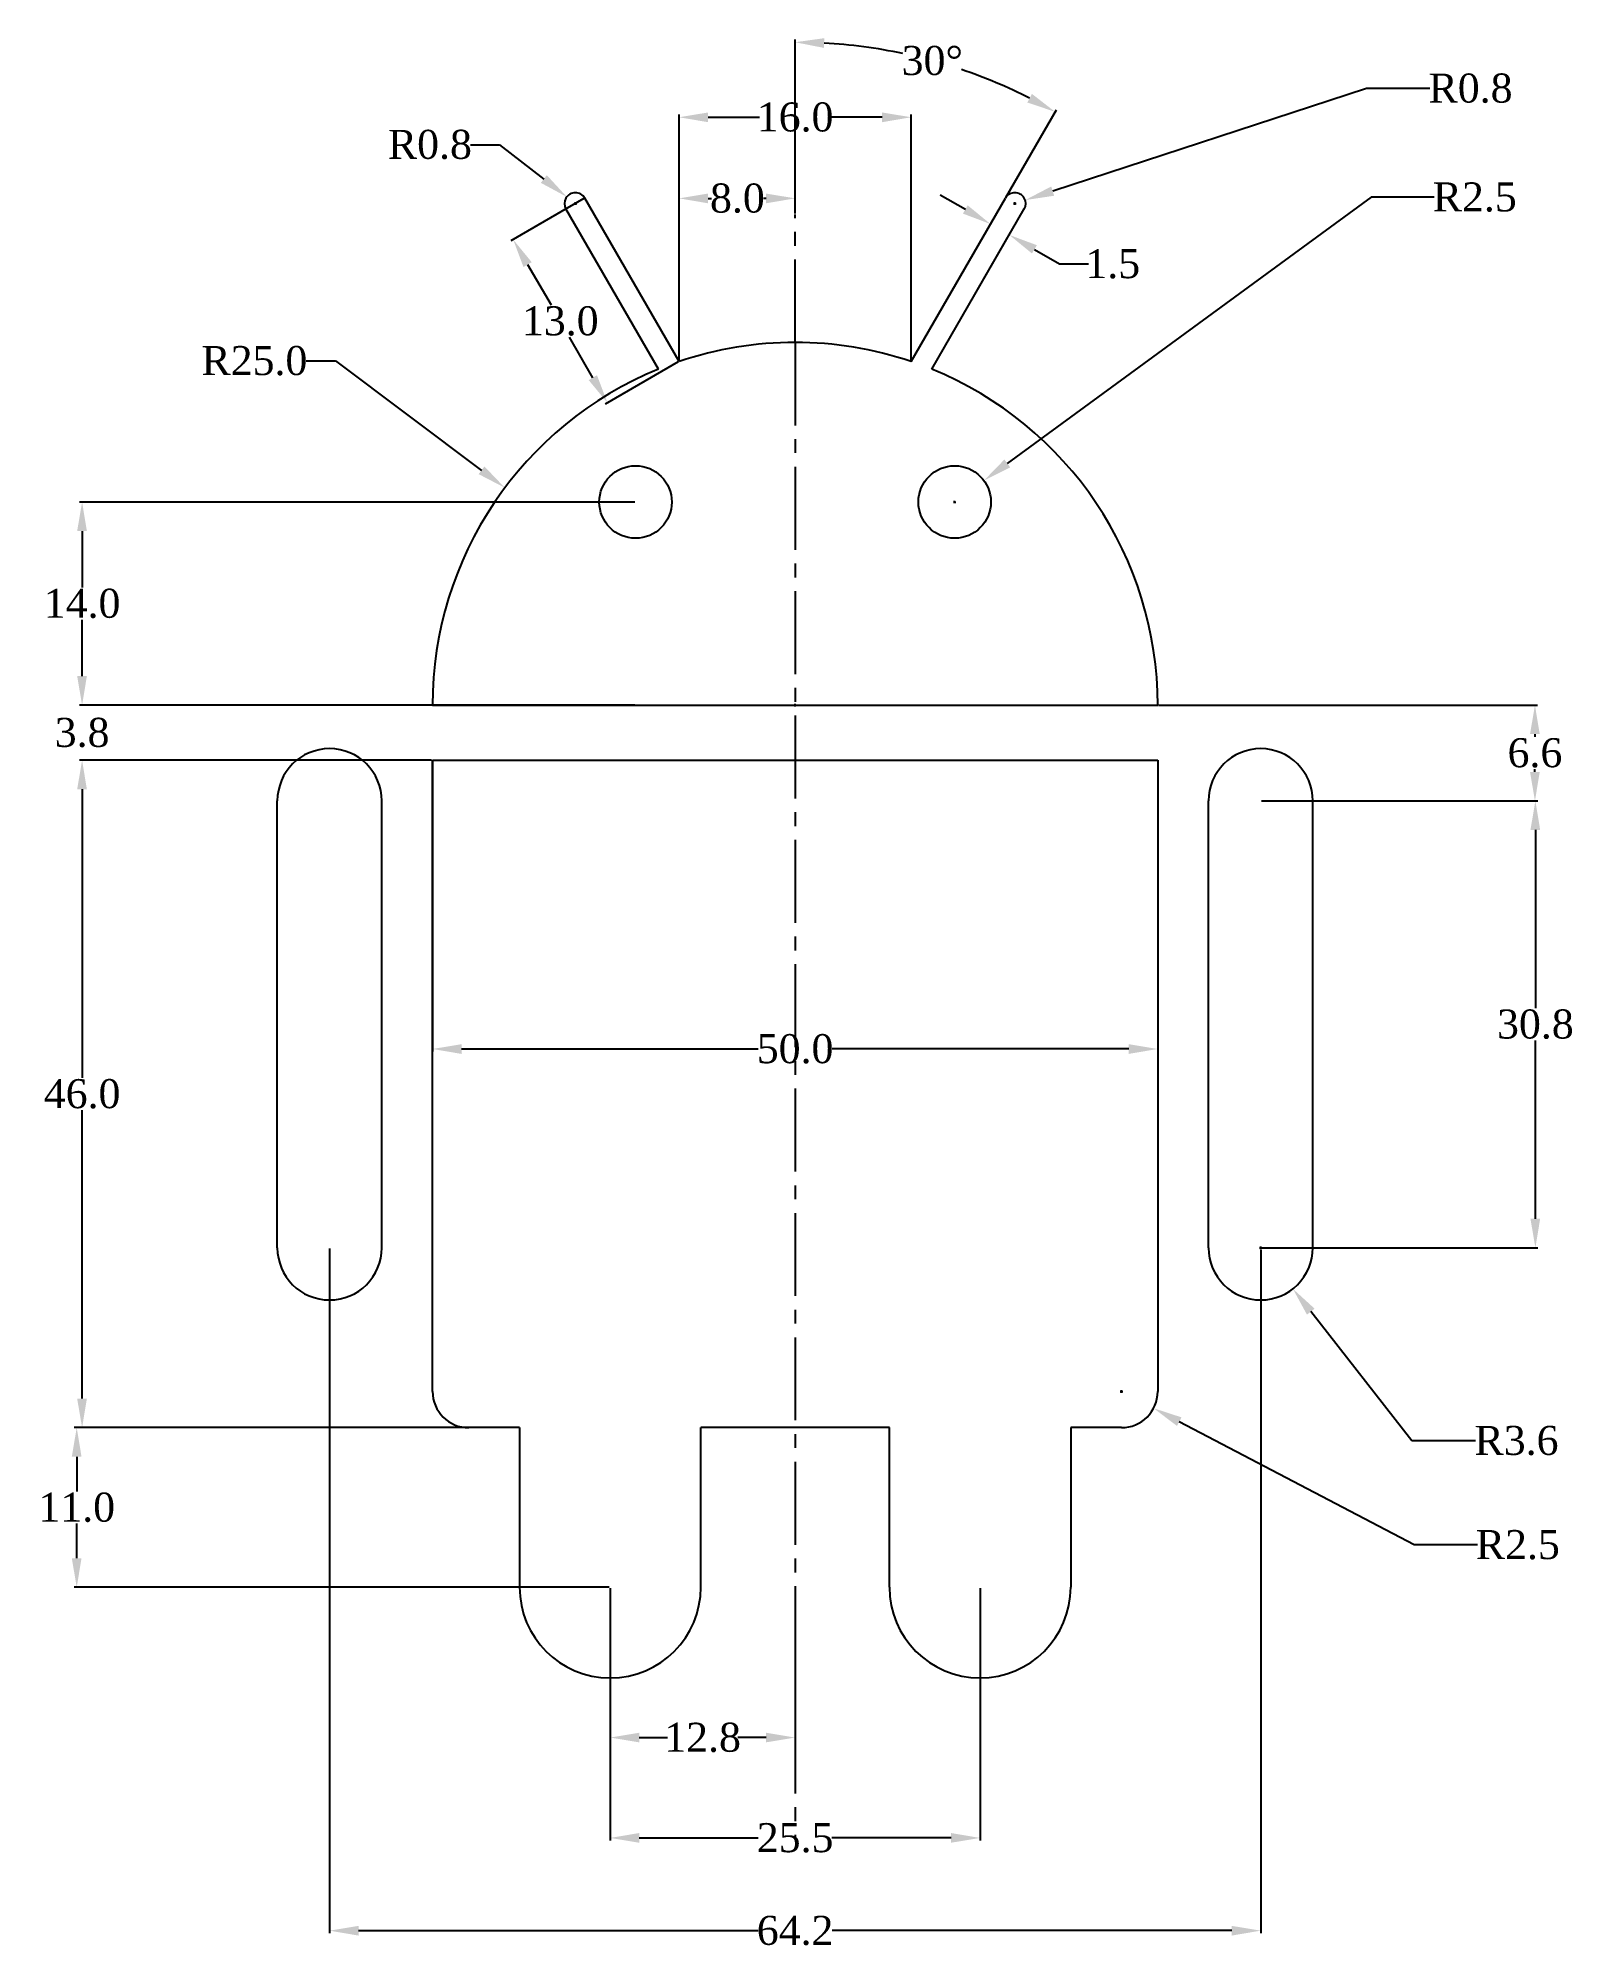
# Model space of a CAD drawing. Header units: millimetres. Extents: x 399 to 505, y 144 to 276.
import ezdxf

# ---------------------------------------------------------------- set-up
doc = ezdxf.new("R2010")
doc.units = ezdxf.units.MM
doc.header["$LTSCALE"] = 0.3
doc.linetypes.add('CENTER2', pattern=[28.575, 19.05, -3.175, 3.175, -3.175])
doc.layers.add('DImensions', color=11, linetype='Continuous')
doc.layers.add('References', color=9, linetype='Continuous')
doc.styles.get("Standard").update_dxf_attribs({"font": 'times.ttf'})
doc.dimstyles.get("Standard").update_dxf_attribs({"dimtxt": 2, "dimasz": 2, "dimexe": 0.18, "dimexo": 0.0625, "dimgap": 0.09, "dimtad": 0, "dimtih": 1, "dimtoh": 1, "dimdec": 1, "dimzin": 0, "dimdsep": 46, "dimtxsty": 'Standard', "dimcen": 0.09, "dimadec": 0, "dimazin": 0, "dimtfac": 1, "dimtdec": 1, "dimtofl": 0, "dimtmove": 0, "dimatfit": 3, "dimfxl": 1, "dimtolj": 1, "dimtzin": 0, "dimarcsym": 0})

# ---------------------------------------------------------------- blocks, each defined once
blk = doc.blocks.new('*D3')
at = {"layer": 'Defpoints', "color": 0, "transparency": 16777216}
for p in [(466.56, 264.14), (467.27, 264.38)]:
    blk.add_point(p, dxfattribs=at)
at = {"layer": 'DImensions', "color": 0, "lineweight": -2, "transparency": 16777216}
for p, q in [((490.81, 272.08), (469.17, 265)), ((495.17, 272.08), (490.81, 272.08)), ((466.47, 264.14), (466.65, 264.14)), ((466.56, 264.05), (466.56, 264.23))]:
    blk.add_line(p, q, dxfattribs=at)
at = {"layer": 'DImensions', "color": 0, "transparency": 16777216}
blk.add_solid([(469.07, 265.32), (469.27, 264.68), (467.27, 264.38)], dxfattribs=at)
at = {"layer": 'DImensions', "color": 0, "transparency": 16777216, "insert": (497.98, 272.08), "char_height": 2, "attachment_point": 5}
blk.add_mtext('\\A1;R0.8', dxfattribs=at)
blk = doc.blocks.new('*D4')
at = {"layer": 'Defpoints', "color": 0, "transparency": 16777216}
for p in [(464.43, 245.05), (462.41, 243.57)]:
    blk.add_point(p, dxfattribs=at)
at = {"layer": 'DImensions', "color": 0, "lineweight": -2, "transparency": 16777216}
for p, q in [((491.12, 264.58), (466.04, 246.23)), ((495.48, 264.58), (491.12, 264.58)), ((462.32, 243.57), (462.5, 243.57)), ((462.41, 243.48), (462.41, 243.66))]:
    blk.add_line(p, q, dxfattribs=at)
at = {"layer": 'DImensions', "color": 0, "transparency": 16777216}
blk.add_solid([(465.84, 246.5), (466.24, 245.96), (464.43, 245.05)], dxfattribs=at)
at = {"layer": 'DImensions', "color": 0, "transparency": 16777216, "insert": (498.27, 264.58), "char_height": 2, "attachment_point": 5}
blk.add_mtext('\\A1;R2.5', dxfattribs=at)
blk = doc.blocks.new('*D5')
at = {"layer": 'Defpoints', "color": 0, "transparency": 16777216}
for p in [(483.51, 192.17), (485.73, 189.34)]:
    blk.add_point(p, dxfattribs=at)
at = {"layer": 'DImensions', "color": 0, "lineweight": -2, "transparency": 16777216}
for p, q in [((483.42, 192.17), (483.6, 192.17)), ((483.51, 192.08), (483.51, 192.26)), ((493.93, 178.87), (486.96, 187.77)), ((498.31, 178.87), (493.93, 178.87))]:
    blk.add_line(p, q, dxfattribs=at)
at = {"layer": 'DImensions', "color": 0, "transparency": 16777216}
blk.add_solid([(487.23, 187.97), (486.7, 187.56), (485.73, 189.34)], dxfattribs=at)
at = {"layer": 'DImensions', "color": 0, "transparency": 16777216, "insert": (501.15, 178.87), "char_height": 2, "attachment_point": 5}
blk.add_mtext('\\A1;R3.6', dxfattribs=at)
blk = doc.blocks.new('*D6')
at = {"layer": 'Defpoints', "color": 0, "transparency": 16777216}
for p in [(473.91, 182.27), (476.12, 181.11)]:
    blk.add_point(p, dxfattribs=at)
at = {"layer": 'DImensions', "color": 0, "lineweight": -2, "transparency": 16777216}
for p, q in [((473.82, 182.27), (474, 182.27)), ((473.91, 182.18), (473.91, 182.36)), ((494.09, 171.69), (477.89, 180.18)), ((498.45, 171.69), (494.09, 171.69))]:
    blk.add_line(p, q, dxfattribs=at)
at = {"layer": 'DImensions', "color": 0, "transparency": 16777216}
blk.add_solid([(478.05, 180.48), (477.74, 179.89), (476.12, 181.11)], dxfattribs=at)
at = {"layer": 'DImensions', "color": 0, "transparency": 16777216, "insert": (501.24, 171.69), "char_height": 2, "attachment_point": 5}
blk.add_mtext('\\A1;R2.5', dxfattribs=at)
blk = doc.blocks.new('*D7')
at = {"layer": 'Defpoints', "color": 0, "transparency": 16777216}
for p in [(459.41, 270.09), (443.41, 253.26), (459.41, 253.26)]:
    blk.add_point(p, dxfattribs=at)
at = {"layer": 'DImensions', "color": 0, "lineweight": -2, "transparency": 16777216}
for p, q in [((443.41, 253.32), (443.41, 270.27)), ((459.41, 253.32), (459.41, 270.27)), ((445.41, 270.09), (448.96, 270.09)), ((457.41, 270.09), (453.86, 270.09))]:
    blk.add_line(p, q, dxfattribs=at)
at = {"layer": 'DImensions', "color": 0, "transparency": 16777216}
for points in [[(445.41, 270.42), (445.41, 269.75), (443.41, 270.09)], [(457.41, 270.42), (457.41, 269.75), (459.41, 270.09)]]:
    blk.add_solid(points, dxfattribs=at)
at = {"layer": 'DImensions', "color": 0, "transparency": 16777216, "insert": (451.41, 270.09), "char_height": 2, "attachment_point": 5}
blk.add_mtext('\\A1;16.0', dxfattribs=at)
blk = doc.blocks.new('*D8')
at = {"layer": 'Defpoints', "color": 0, "transparency": 16777216}
for p in [(426.41, 225.77), (476.41, 225.77), (476.41, 205.87)]:
    blk.add_point(p, dxfattribs=at)
at = {"layer": 'DImensions', "color": 0, "lineweight": -2, "transparency": 16777216}
for p, q in [((426.41, 225.71), (426.41, 205.69)), ((476.41, 225.71), (476.41, 205.69)), ((428.41, 205.87), (448.86, 205.87)), ((474.41, 205.87), (453.96, 205.87))]:
    blk.add_line(p, q, dxfattribs=at)
at = {"layer": 'DImensions', "color": 0, "transparency": 16777216}
for points in [[(428.41, 206.2), (428.41, 205.53), (426.41, 205.87)], [(474.41, 206.2), (474.41, 205.53), (476.41, 205.87)]]:
    blk.add_solid(points, dxfattribs=at)
at = {"layer": 'DImensions', "color": 0, "transparency": 16777216, "insert": (451.41, 205.87), "char_height": 2, "attachment_point": 5}
blk.add_mtext('\\A1;50.0', dxfattribs=at)
blk = doc.blocks.new('*D10')
at = {"layer": 'Defpoints', "color": 0, "transparency": 16777216}
for p in [(438.66, 168.77), (451.41, 168.77), (451.41, 158.41)]:
    blk.add_point(p, dxfattribs=at)
at = {"layer": 'DImensions', "color": 0, "lineweight": -2, "transparency": 16777216}
for p, q in [((438.66, 168.71), (438.66, 158.23)), ((451.41, 168.71), (451.41, 158.23)), ((440.66, 158.41), (442.62, 158.41)), ((449.41, 158.41), (447.45, 158.41))]:
    blk.add_line(p, q, dxfattribs=at)
at = {"layer": 'DImensions', "color": 0, "transparency": 16777216}
for points in [[(440.66, 158.74), (440.66, 158.08), (438.66, 158.41)], [(449.41, 158.74), (449.41, 158.08), (451.41, 158.41)]]:
    blk.add_solid(points, dxfattribs=at)
at = {"layer": 'DImensions', "color": 0, "transparency": 16777216, "insert": (445.03, 158.41), "char_height": 2, "attachment_point": 5}
blk.add_mtext('\\A1;12.8', dxfattribs=at)
blk = doc.blocks.new('*D11')
at = {"layer": 'Defpoints', "color": 0, "transparency": 16777216}
for p in [(438.66, 168.77), (464.16, 168.77), (464.16, 151.49)]:
    blk.add_point(p, dxfattribs=at)
at = {"layer": 'DImensions', "color": 0, "lineweight": -2, "transparency": 16777216}
for p, q in [((438.66, 168.71), (438.66, 151.31)), ((464.16, 168.71), (464.16, 151.31)), ((440.66, 151.49), (448.86, 151.49)), ((462.16, 151.49), (453.95, 151.49))]:
    blk.add_line(p, q, dxfattribs=at)
at = {"layer": 'DImensions', "color": 0, "transparency": 16777216}
for points in [[(440.66, 151.83), (440.66, 151.16), (438.66, 151.49)], [(462.16, 151.83), (462.16, 151.16), (464.16, 151.49)]]:
    blk.add_solid(points, dxfattribs=at)
at = {"layer": 'DImensions', "color": 0, "transparency": 16777216, "insert": (451.41, 151.49), "char_height": 2, "attachment_point": 5}
blk.add_mtext('\\A1;25.5', dxfattribs=at)
blk = doc.blocks.new('*D12')
at = {"layer": 'Defpoints', "color": 0, "transparency": 16777216}
for p in [(419.31, 192.17), (483.51, 192.08), (483.51, 145.1)]:
    blk.add_point(p, dxfattribs=at)
at = {"layer": 'DImensions', "color": 0, "lineweight": -2, "transparency": 16777216}
for p, q in [((419.31, 192.11), (419.31, 144.92)), ((483.51, 192.02), (483.51, 144.92)), ((421.31, 145.1), (448.86, 145.1)), ((481.51, 145.1), (453.96, 145.1))]:
    blk.add_line(p, q, dxfattribs=at)
at = {"layer": 'DImensions', "color": 0, "transparency": 16777216}
for points in [[(421.31, 145.43), (421.31, 144.76), (419.31, 145.1)], [(481.51, 145.43), (481.51, 144.76), (483.51, 145.1)]]:
    blk.add_solid(points, dxfattribs=at)
at = {"layer": 'DImensions', "color": 0, "transparency": 16777216, "insert": (451.41, 145.1), "char_height": 2, "attachment_point": 5}
blk.add_mtext('\\A1;64.2', dxfattribs=at)
blk = doc.blocks.new('*D13')
at = {"layer": 'Defpoints', "color": 0, "transparency": 16777216}
for p in [(476.41, 229.57), (483.51, 222.97), (502.42, 222.97)]:
    blk.add_point(p, dxfattribs=at)
at = {"layer": 'DImensions', "color": 0, "lineweight": -2, "transparency": 16777216}
for p, q in [((476.47, 229.57), (502.6, 229.57)), ((502.42, 227.57), (502.42, 227.38)), ((502.42, 224.97), (502.42, 225.16)), ((483.57, 222.97), (502.6, 222.97))]:
    blk.add_line(p, q, dxfattribs=at)
at = {"layer": 'DImensions', "color": 0, "transparency": 16777216}
for points in [[(502.08, 227.57), (502.75, 227.57), (502.42, 229.57)], [(502.08, 224.97), (502.75, 224.97), (502.42, 222.97)]]:
    blk.add_solid(points, dxfattribs=at)
at = {"layer": 'DImensions', "color": 0, "transparency": 16777216, "insert": (502.42, 226.27), "char_height": 2, "attachment_point": 5}
blk.add_mtext('\\A1;6.6', dxfattribs=at)
blk = doc.blocks.new('*D14')
at = {"layer": 'Defpoints', "color": 0, "transparency": 16777216}
for p in [(483.51, 222.97), (483.51, 192.17), (502.45, 192.17)]:
    blk.add_point(p, dxfattribs=at)
at = {"layer": 'DImensions', "color": 0, "lineweight": -2, "transparency": 16777216}
for p, q in [((483.57, 222.97), (502.63, 222.97)), ((502.45, 220.97), (502.45, 208.68)), ((502.45, 194.17), (502.45, 206.46)), ((483.57, 192.17), (502.63, 192.17))]:
    blk.add_line(p, q, dxfattribs=at)
at = {"layer": 'DImensions', "color": 0, "transparency": 16777216}
for points in [[(502.11, 220.97), (502.78, 220.97), (502.45, 222.97)], [(502.11, 194.17), (502.78, 194.17), (502.45, 192.17)]]:
    blk.add_solid(points, dxfattribs=at)
at = {"layer": 'DImensions', "color": 0, "transparency": 16777216, "insert": (502.45, 207.57), "char_height": 2, "attachment_point": 5}
blk.add_mtext('\\A1;30.8', dxfattribs=at)
blk = doc.blocks.new('*D15')
at = {"layer": 'Defpoints', "color": 0, "transparency": 16777216}
for p in [(426.41, 225.77), (402.25, 179.77), (432.41, 179.77)]:
    blk.add_point(p, dxfattribs=at)
at = {"layer": 'DImensions', "color": 0, "lineweight": -2, "transparency": 16777216}
for p, q in [((426.35, 225.77), (402.07, 225.77)), ((402.25, 223.77), (402.25, 203.88)), ((402.25, 181.77), (402.25, 201.66)), ((432.35, 179.77), (402.07, 179.77))]:
    blk.add_line(p, q, dxfattribs=at)
at = {"layer": 'DImensions', "color": 0, "transparency": 16777216}
for points in [[(401.91, 223.77), (402.58, 223.77), (402.25, 225.77)], [(401.91, 181.77), (402.58, 181.77), (402.25, 179.77)]]:
    blk.add_solid(points, dxfattribs=at)
at = {"layer": 'DImensions', "color": 0, "transparency": 16777216, "insert": (402.25, 202.77), "char_height": 2, "attachment_point": 5}
blk.add_mtext('\\A1;46.0', dxfattribs=at)
blk = doc.blocks.new('*D16')
at = {"layer": 'Defpoints', "color": 0, "transparency": 16777216}
for p in [(432.41, 179.77), (401.88, 168.77), (438.66, 168.77)]:
    blk.add_point(p, dxfattribs=at)
at = {"layer": 'DImensions', "color": 0, "lineweight": -2, "transparency": 16777216}
for p, q in [((432.35, 179.77), (401.7, 179.77)), ((401.88, 177.77), (401.88, 175.38)), ((401.88, 170.77), (401.88, 173.16)), ((438.6, 168.77), (401.7, 168.77))]:
    blk.add_line(p, q, dxfattribs=at)
at = {"layer": 'DImensions', "color": 0, "transparency": 16777216}
for points in [[(401.54, 177.77), (402.21, 177.77), (401.88, 179.77)], [(401.54, 170.77), (402.21, 170.77), (401.88, 168.77)]]:
    blk.add_solid(points, dxfattribs=at)
at = {"layer": 'DImensions', "color": 0, "transparency": 16777216, "insert": (401.88, 174.27), "char_height": 2, "attachment_point": 5}
blk.add_mtext('\\A1;11.0', dxfattribs=at)
blk = doc.blocks.new('*D17')
at = {"layer": 'Defpoints', "color": 0, "transparency": 16777216}
for p in [(426.41, 229.57), (402.25, 225.77), (426.41, 225.77)]:
    blk.add_point(p, dxfattribs=at)
at = {"layer": 'DImensions', "color": 0, "lineweight": -2, "transparency": 16777216}
for p, q in [((402.25, 231.57), (402.25, 233.57)), ((426.35, 229.57), (402.07, 229.57)), ((426.35, 225.77), (402.07, 225.77)), ((402.25, 223.77), (402.25, 221.77))]:
    blk.add_line(p, q, dxfattribs=at)
at = {"layer": 'DImensions', "color": 0, "transparency": 16777216}
for points in [[(401.91, 231.57), (402.58, 231.57), (402.25, 229.57)], [(401.91, 223.77), (402.58, 223.77), (402.25, 225.77)]]:
    blk.add_solid(points, dxfattribs=at)
at = {"layer": 'DImensions', "color": 0, "transparency": 16777216, "insert": (402.25, 227.67), "char_height": 2, "attachment_point": 5}
blk.add_mtext('\\A1;3.8', dxfattribs=at)
blk = doc.blocks.new('*D18')
at = {"layer": 'Defpoints', "color": 0, "transparency": 16777216}
for p in [(440.41, 243.57), (402.25, 229.57), (440.41, 229.57)]:
    blk.add_point(p, dxfattribs=at)
at = {"layer": 'DImensions', "color": 0, "lineweight": -2, "transparency": 16777216}
for p, q in [((440.35, 243.57), (402.07, 243.57)), ((402.25, 241.57), (402.25, 237.68)), ((402.25, 231.57), (402.25, 235.46)), ((440.35, 229.57), (402.07, 229.57))]:
    blk.add_line(p, q, dxfattribs=at)
at = {"layer": 'DImensions', "color": 0, "transparency": 16777216}
for points in [[(401.91, 241.57), (402.58, 241.57), (402.25, 243.57)], [(401.91, 231.57), (402.58, 231.57), (402.25, 229.57)]]:
    blk.add_solid(points, dxfattribs=at)
at = {"layer": 'DImensions', "color": 0, "transparency": 16777216, "insert": (402.25, 236.57), "char_height": 2, "attachment_point": 5}
blk.add_mtext('\\A1;14.0', dxfattribs=at)
blk = doc.blocks.new('*D22')
at = {"layer": 'Defpoints', "color": 0, "transparency": 16777216}
for p in [(466.18, 261.98), (462.66, 258.89), (463.96, 258.14)]:
    blk.add_point(p, dxfattribs=at)
at = {"layer": 'DImensions', "color": 0, "lineweight": -2, "transparency": 16777216}
for p, q in [((463.15, 263.73), (461.41, 264.73)), ((462.69, 258.94), (464.97, 262.89)), ((463.99, 258.19), (466.27, 262.14)), ((467.91, 260.98), (469.64, 259.98)), ((469.64, 259.98), (471.64, 259.98))]:
    blk.add_line(p, q, dxfattribs=at)
at = {"layer": 'DImensions', "color": 0, "transparency": 16777216}
for points in [[(463.31, 264.02), (462.98, 263.45), (464.88, 262.73)], [(468.08, 261.27), (467.74, 260.7), (466.18, 261.98)]]:
    blk.add_solid(points, dxfattribs=at)
at = {"layer": 'DImensions', "color": 0, "transparency": 16777216, "insert": (473.31, 259.98), "char_height": 2, "attachment_point": 5}
blk.add_mtext('\\A1;1.5', dxfattribs=at)
blk = doc.blocks.new('*D23')
at = {"layer": 'Defpoints', "color": 0, "transparency": 16777216}
for p in [(436.91, 264.52), (431.97, 261.66), (443.41, 253.26)]:
    blk.add_point(p, dxfattribs=at)
at = {"layer": 'DImensions', "color": 0, "lineweight": -2, "transparency": 16777216}
for p, q in [((436.85, 264.49), (431.81, 261.57)), ((432.97, 259.93), (434.58, 257.15)), ((437.47, 252.14), (435.86, 254.93)), ((443.35, 253.23), (438.31, 250.32))]:
    blk.add_line(p, q, dxfattribs=at)
at = {"layer": 'DImensions', "color": 0, "transparency": 16777216}
for points in [[(433.25, 260.1), (432.68, 259.77), (431.97, 261.66)], [(437.75, 252.31), (437.18, 251.97), (438.47, 250.41)]]:
    blk.add_solid(points, dxfattribs=at)
at = {"layer": 'DImensions', "color": 0, "transparency": 16777216, "insert": (435.22, 256.04), "char_height": 2, "attachment_point": 5}
blk.add_mtext('\\A1;13.0', dxfattribs=at)
blk = doc.blocks.new('*D24')
at = {"layer": 'Defpoints', "color": 0, "transparency": 16777216}
for p in [(443.41, 264.5), (443.41, 263.26), (451.41, 263.39)]:
    blk.add_point(p, dxfattribs=at)
at = {"layer": 'DImensions', "color": 0, "lineweight": -2, "transparency": 16777216}
for p, q in [((443.41, 263.32), (443.41, 264.68)), ((445.41, 264.5), (445.64, 264.5)), ((449.41, 264.5), (449.23, 264.5)), ((451.41, 263.46), (451.41, 264.68))]:
    blk.add_line(p, q, dxfattribs=at)
at = {"layer": 'DImensions', "color": 0, "transparency": 16777216}
for points in [[(445.41, 264.83), (445.41, 264.16), (443.41, 264.5)], [(449.41, 264.83), (449.41, 264.16), (451.41, 264.5)]]:
    blk.add_solid(points, dxfattribs=at)
at = {"layer": 'DImensions', "color": 0, "transparency": 16777216, "insert": (447.43, 264.5), "char_height": 2, "attachment_point": 5}
blk.add_mtext('\\A1;8.0', dxfattribs=at)
blk = doc.blocks.new('*D25')
at = {"layer": 'Defpoints', "color": 0, "transparency": 16777216}
for p in [(457.63, 274.71), (465.91, 264.52), (451.41, 263.39), (451.41, 254.57), (459.41, 253.26)]:
    blk.add_point(p, dxfattribs=at)
at = {"layer": 'DImensions', "color": 0, "lineweight": -2, "transparency": 16777216}
for p, q in [((451.41, 263.46), (451.41, 275.44)), ((465.94, 264.57), (469.43, 270.61))]:
    blk.add_line(p, q, dxfattribs=at)
for start, end in [(78.0291, 86.8037), (63.1963, 71.3291)]:
    blk.add_arc((451.41, 239.4), 35.86, start, end, dxfattribs=at)
at = {"layer": 'DImensions', "color": 0, "transparency": 16777216}
for points in [[(453.4, 274.87), (453.42, 275.54), (451.41, 275.26)], [(467.74, 271.7), (467.42, 271.11), (469.34, 270.46)]]:
    blk.add_solid(points, dxfattribs=at)
at = {"layer": 'DImensions', "color": 0, "transparency": 16777216, "insert": (460.87, 273.99), "char_height": 2, "attachment_point": 5}
blk.add_mtext('\\A1;30°', dxfattribs=at)
blk = doc.blocks.new('*D26')
at = {"layer": 'Defpoints', "color": 0, "transparency": 16777216}
for p in [(431.39, 244.56), (451.41, 229.57)]:
    blk.add_point(p, dxfattribs=at)
at = {"layer": 'DImensions', "color": 0, "lineweight": -2, "transparency": 16777216}
for p, q in [((417.71, 253.3), (419.71, 253.3)), ((419.71, 253.3), (429.79, 245.75)), ((451.32, 229.57), (451.5, 229.57)), ((451.41, 229.48), (451.41, 229.66))]:
    blk.add_line(p, q, dxfattribs=at)
at = {"layer": 'DImensions', "color": 0, "transparency": 16777216}
blk.add_solid([(429.99, 246.02), (429.59, 245.49), (431.39, 244.56)], dxfattribs=at)
at = {"layer": 'DImensions', "color": 0, "transparency": 16777216, "insert": (414.13, 253.3), "char_height": 2, "attachment_point": 5}
blk.add_mtext('\\A1;R25.0', dxfattribs=at)
blk = doc.blocks.new('*D28')
at = {"layer": 'Defpoints', "color": 0, "linetype": 'CENTER2', "transparency": 16777216}
for p in [(435.67, 264.6), (436.26, 264.14)]:
    blk.add_point(p, dxfattribs=at)
at = {"layer": 'DImensions', "color": 0, "linetype": 'CENTER2', "lineweight": -2, "transparency": 16777216}
for p, q in [((429.04, 268.2), (431.04, 268.2)), ((431.04, 268.2), (434.09, 265.83)), ((436.17, 264.14), (436.35, 264.14)), ((436.26, 264.05), (436.26, 264.23))]:
    blk.add_line(p, q, dxfattribs=at)
at = {"layer": 'DImensions', "color": 0, "linetype": 'CENTER2', "transparency": 16777216}
blk.add_solid([(434.29, 266.1), (433.88, 265.57), (435.67, 264.6)], dxfattribs=at)
at = {"layer": 'DImensions', "color": 0, "linetype": 'CENTER2', "transparency": 16777216, "insert": (426.23, 268.2), "char_height": 2, "attachment_point": 5}
blk.add_mtext('\\A1;R0.8', dxfattribs=at)

msp = doc.modelspace()

# ---------------------------------------------------------------- linework, layer by layer
for p, q in [((441.98, 252.73), (435.61, 263.77)), ((443.41, 253.26), (436.91, 264.52)), ((459.41, 253.26), (465.91, 264.52)), ((460.83, 252.73), (467.21, 263.77)), ((426.41, 229.57), (476.41, 229.57)), ((426.41, 225.77), (476.41, 225.77)), ((426.41, 182.27), (426.41, 225.77)), ((476.41, 225.77), (476.41, 182.27)), ((415.71, 192.17), (415.71, 222.97)), ((422.91, 192.17), (422.91, 222.97)), ((479.91, 192.17), (479.91, 222.97)), ((487.11, 192.17), (487.11, 222.97)), ((432.41, 179.77), (428.91, 179.77)), ((432.41, 179.77), (432.41, 168.77)), ((444.91, 168.77), (444.91, 179.77)), ((457.91, 179.77), (444.91, 179.77)), ((457.91, 168.77), (457.91, 179.77)), ((473.91, 179.77), (470.41, 179.77)), ((470.41, 179.77), (470.41, 168.77))]:
    msp.add_line(p, q)
for centre in [(440.41, 243.57), (462.41, 243.57)]:
    msp.add_circle(centre, 2.5)
for centre, radius, start, end in [((436.26, 264.14), 0.75, 30, 210), ((466.56, 264.14), 0.75, 330, 150), ((451.41, 229.57), 25, 71.3371, 108.6629), ((451.41, 229.57), 25, 112.15, 180), ((451.41, 229.57), 25, 0, 67.85), ((419.31, 222.97), 3.6, 0, 180), ((483.51, 222.97), 3.6, 0, 180), ((419.31, 192.17), 3.6, 180, 0), ((483.51, 192.17), 3.6, 180, 0), ((428.91, 182.27), 2.5, 180, 270), ((473.91, 182.27), 2.5, 270, 0), ((438.66, 168.77), 6.25, 180, 0), ((464.16, 168.77), 6.25, 180, 0)]:
    msp.add_arc(centre, radius, start, end)
at = {"layer": 'References', "linetype": 'CENTER2'}
for q in [(451.41, 263.39), (451.41, 151.49)]:
    msp.add_line((451.41, 254.57), q, dxfattribs=at)

# ---------------------------------------------------------------- dimensions: what is measured, and where the dimension line sits
at = {"layer": 'DImensions'}
dim = msp.add_angular_dim_2l(base=(457.63, 274.71), line1=((459.41, 253.26), (465.91, 264.52)), line2=((451.41, 254.57), (451.41, 263.39)), dimstyle='Standard', dxfattribs=at)
dim.commit()
dim.dimension.update_dxf_attribs({"geometry": '*D25', "text_midpoint": (460.87, 273.99), "dimtype": 162})
for center, mpoint, picture, middle in [((466.56, 264.14), (467.27, 264.38), '*D3', (497.98, 272.08)), ((462.41, 243.57), (464.43, 245.05), '*D4', (498.27, 264.58)), ((451.41, 229.57), (431.39, 244.56), '*D26', (414.13, 253.3)), ((483.51, 192.17), (485.73, 189.34), '*D5', (501.15, 178.87)), ((473.91, 182.27), (476.12, 181.11), '*D6', (501.24, 171.69))]:
    dim = msp.add_radius_dim(center=center, mpoint=mpoint, dimstyle='Standard', dxfattribs=at)
    dim.commit()
    dim.dimension.update_dxf_attribs({"geometry": picture, "text_midpoint": middle, "dimtype": 164})
for base, p1, p2, picture, middle in [((459.41, 270.09), (443.41, 253.26), (459.41, 253.26), '*D7', (451.41, 270.09)), ((443.41, 264.5), (451.41, 263.39), (443.41, 263.26), '*D24', (447.43, 264.5)), ((483.51, 145.1), (419.31, 192.17), (483.51, 192.08), '*D12', (451.41, 145.1)), ((451.40808712, 158.41002793), (438.65808712, 168.77449623), (451.40808712, 168.77449623), '*D10', (445.03308712, 158.41002793)), ((464.16, 151.49), (438.66, 168.77), (464.16, 168.77), '*D11', (451.41, 151.49))]:
    dim = msp.add_linear_dim(base=base, p1=p1, p2=p2, dimstyle='Standard', dxfattribs=at)
    dim.commit()
    dim.dimension.update_dxf_attribs({"geometry": picture, "text_midpoint": middle, "dimtype": 160})
at = {"layer": 'DImensions', "linetype": 'CENTER2'}
dim = msp.add_radius_dim(center=(436.2586, 264.1433), mpoint=(435.6667, 264.6039), dimstyle='Standard', dxfattribs=at)
dim.commit()
dim.dimension.update_dxf_attribs({"geometry": '*D28', "text_midpoint": (426.2343, 268.2017), "dimtype": 164})
at = {"layer": 'DImensions'}
for p1, p2, distance, picture, middle in [((443.41, 253.26), (436.91, 264.52), 5.71, '*D23', (435.22, 256.04)), ((462.66, 258.89), (463.96, 258.14), 4.44, '*D22', (473.31, 259.98))]:
    dim = msp.add_aligned_dim(p1=p1, p2=p2, distance=distance, dimstyle='Standard', dxfattribs=at)
    dim.commit()
    dim.dimension.update_dxf_attribs({"geometry": picture, "text_midpoint": middle})
for base, p1, p2, picture, middle in [((402.25, 229.57), (440.41, 243.57), (440.41, 229.57), '*D18', (402.25, 236.57)), ((402.25, 225.77), (426.41, 229.57), (426.41, 225.77), '*D17', (402.25, 227.67)), ((502.42, 222.97), (476.41, 229.57), (483.51, 222.97), '*D13', (502.42, 226.27)), ((402.25, 179.77), (426.41, 225.77), (432.41, 179.77), '*D15', (402.25, 202.77)), ((502.45, 192.17), (483.51, 222.97), (483.51, 192.17), '*D14', (502.45, 207.57)), ((401.88, 168.77), (432.41, 179.77), (438.66, 168.77), '*D16', (401.88, 174.27))]:
    dim = msp.add_linear_dim(base=base, p1=p1, p2=p2, angle=90, dimstyle='Standard', dxfattribs=at)
    dim.commit()
    dim.dimension.update_dxf_attribs({"geometry": picture, "text_midpoint": middle})
dim = msp.add_linear_dim(base=(476.41, 205.87), p1=(426.41, 225.77), p2=(476.41, 225.77), dimstyle='Standard', dxfattribs=at)
dim.commit()
dim.dimension.update_dxf_attribs({"geometry": '*D8', "text_midpoint": (451.41, 205.87)})

doc.saveas('drawing.dxf')
